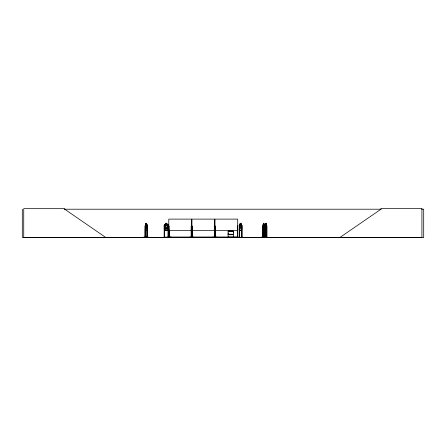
<?xml version="1.0" encoding="UTF-8"?>
<svg xmlns="http://www.w3.org/2000/svg" width="446" height="446" viewBox="0 0 446 446"><rect width="100%" height="100%" fill="white"/><g stroke="black" fill="none" stroke-linecap="round" stroke-linejoin="round"><path stroke-width="0.67" d="M228.129 234.228L228.129 231.613L233.448 231.613L233.442 234.228L228.129 234.228L228.135 232.924M233.442 232.924L233.442 231.613M171.593 237.172L164.646 237.088M189.556 237.172L193.815 237.155M212.642 237.172L216.907 237.155M264.322 230.264L264.573 228.921M264.339 230.309L264.556 228.915M260.955 237.328L268.799 237.356L260.943 237.356M263.051 237.378L262.867 226.022M263.134 237.35L263.157 229.361M147.041 230.309L147.28 228.921M143.222 237.172L149.075 237.172M146.907 237.35L146.935 230.03M241.548 230.309L241.894 228.921M237.562 237.172L243.588 237.383M168.393 228.921L167.913 230.309L164.63 230.309L164.2 228.921M262.845 237.383L262.833 225.169L263.441 224.672M262.872 225.169L263.056 224.672M265.236 224.672L265.047 237.383M164.128 237.172L164.2 225.169L164.646 224.672L165.644 224.672M168.387 226.022L168.003 226.022L167.958 237.383L167.958 236.971L168.432 236.971L168.449 237.383L168.571 237.032L237.751 236.971L237.824 237.356M168.733 237.328L168.794 219.114L191.529 219.114L191.529 237.383M191.891 237.166L191.763 226.022L191.144 226.022L191.144 237.383M191.825 237.378L191.981 219.114L214.716 219.114L214.771 237.383L214.972 219.114L237.701 219.114L237.701 237.383M214.677 237.378L214.699 226.022M214.911 237.328L214.849 226.022L214.325 226.022L214.331 237.383M145.435 230.309L145.441 224.672M239.201 237.383L239.173 225.169L239.491 224.672M239.307 237.383L239.508 224.717M145.942 224.717L145.591 225.185L145.591 227.794L145.942 228.915L146.595 228.915L146.946 225.185L146.617 223.273L145.881 223.273L145.903 224.717L145.942 223.318L146.595 223.318M240.099 224.717L239.647 225.185L239.647 227.794L240.099 228.915L240.935 228.915L241.381 227.794L240.963 223.273L240.065 223.273L240.132 224.717M340.042 237.383L380.984 209.207L380.984 208.377L421.922 208.377L421.922 237.383L22.3 237.383L22.3 209.207M165.644 224.717L164.948 225.185L164.948 227.794L165.644 228.915L166.949 228.915L167.651 227.794L167.651 225.185L166.949 224.717M64.157 209.207L381.196 209.207M421.609 209.207L423.7 209.207L423.7 237.623L23.738 237.623L23.738 208.672L64.681 208.672L64.681 209.207L105.618 237.383M166.949 223.318L165.644 223.318L165.644 230.309M240.099 223.318L240.968 223.318M263.419 223.318L263.987 223.318M265.599 223.318L266.173 223.318M265.693 223.552L266.033 223.552L265.693 224.02M145.402 224.672L145.92 224.672M146.578 224.672L147.074 224.672L147.297 225.185L147.275 237.383M166.949 224.672L167.902 224.672L168.393 225.163L168.488 237.35M239.457 224.672L240.104 224.672M263.965 224.672L264.556 225.185L264.517 237.383M265.626 224.672L265.013 225.169L265.231 230.309M266.15 224.672L266.758 225.163L266.758 237.383M145.413 224.717L147.063 224.717L147.319 225.163M239.469 224.717L241.565 224.717M263.023 224.717L264.366 224.717M265.203 224.717L266.552 224.717M145.223 225.169L145.173 237.383M241.542 224.672L241.894 225.163L241.866 237.383M264.573 225.163L264.333 224.672M165.644 225.185L166.949 225.185M146.935 226.022L147.252 226.022M164.217 226.022L164.602 226.022L164.557 237.383M168.794 226.022L169.179 226.022L169.224 237.383M191.981 226.022L192.365 226.022L192.365 237.383M214.972 226.022L215.357 226.022L215.401 237.383M237.707 226.022L237.317 226.022L237.322 237.383M239.19 226.022L239.552 226.022M265.047 226.022L265.219 237.383M165.644 227.794L166.949 227.794M145.223 228.921L145.396 230.309L147.08 230.309M266.714 228.921L266.518 230.309L265.192 230.309M145.413 230.264L147.063 230.264M164.663 230.264L167.88 230.264M239.469 230.264L241.565 230.264M263.023 230.264L264.366 230.264M265.203 230.264L266.552 230.264M241.587 230.309L239.446 230.309L239.201 228.915L239.485 230.309M264.378 230.309L263.006 230.309L262.85 228.915L263.051 230.309M168.794 230.482L191.529 230.482M191.981 230.482L214.716 230.482M214.972 230.482L237.701 230.482M228.129 231.089L233.448 231.089M228.09 231.273L233.481 231.273M228.09 231.435L233.481 231.435M228.09 234.406L233.481 234.406M228.09 234.568L233.481 234.568M145.006 236.971L145.396 236.971L145.385 237.383L145.363 226.022L145.039 226.022L145.039 237.383M146.901 236.971L147.291 236.971M164.173 236.971L164.646 236.971L164.646 237.383M239.162 236.971L239.58 236.971M241.587 236.971L242.005 236.971M262.828 236.971L263.19 236.971M264.366 236.971L264.729 236.971M265.013 236.971L265.376 236.971M266.546 236.971L266.909 236.971M228.135 237.2L233.442 237.2M260.955 237.172L268.771 237.383M214.961 237.356L215.017 236.971M191.596 237.35L191.613 219.114M168.348 225.185L167.88 224.717L164.663 224.717L164.245 225.191L164.245 228.915M266.608 237.35L266.58 226.022L266.875 226.022L266.875 237.383M241.894 225.163L241.576 224.672L240.963 224.672L240.996 223.273M266.128 224.717L266.413 227.794L266.128 228.915L265.599 228.915L265.32 227.794L265.582 223.273L266.19 223.273L266.19 224.672M266.513 224.672L266.686 237.378M266.15 223.273L266.173 224.717M265.626 223.273L265.643 224.717M265.337 230.03L265.359 237.383M265.147 236.971L265.147 237.383M264.695 237.383L264.69 226.022L264.4 226.022L264.383 237.383M264.595 236.971L264.595 237.383M264.495 236.971L264.495 237.383M263.001 230.03L262.984 237.383M241.966 237.383L241.977 226.022L241.615 226.022L241.587 237.383M241.827 225.185L241.827 228.915M241.777 236.971L241.816 237.383M241.732 230.03L241.704 237.383M239.552 228.692L239.58 237.383M239.441 226.022L239.469 237.383M239.374 236.971L239.351 237.383M237.272 236.971L237.2 237.383M236.369 237.032L236.369 237.383M235.17 237.032L235.17 237.383M234.345 237.032L234.345 237.383M215.312 236.971L215.295 237.383M214.465 237.032L214.465 237.383M214.286 236.971L214.286 237.383M192.41 236.971L192.41 237.383M192.265 237.032L192.265 237.383M191.434 237.032L191.434 237.383M170.361 237.032L170.361 237.383M169.558 236.971L169.575 237.383L169.536 230.125M169.385 230.125L169.385 237.383M169.341 236.971L169.341 237.383M169.134 236.971L169.134 237.383M168.839 236.971L168.839 237.383M166.949 230.309L166.994 223.273L165.6 223.273L165.6 224.672M164.262 236.971L164.262 237.383M147.147 236.971L147.147 237.383M147.063 226.022L147.124 237.383M147.041 236.971L147.041 237.383M146.578 223.273L146.556 224.717M145.234 230.03L145.257 237.383M264.227 227.794L263.948 228.915L263.419 228.915L263.134 227.794L263.396 223.273L264.01 223.273L264.227 227.794M146.478 223.552L146.059 223.552L146.059 224.02L146.478 224.02L146.478 223.552M166.715 223.552L165.879 223.552L165.879 224.02L166.715 224.02L166.715 223.552M240.784 223.552L240.243 223.552L240.243 224.02L240.784 224.02L240.784 223.552M263.854 223.552L263.514 224.02L263.854 223.552M146.595 225.185L145.942 225.185L145.942 227.794L146.595 227.794L146.595 225.185M240.935 225.185L240.099 225.185L240.099 227.794L240.935 227.794L240.935 225.185M263.948 225.185L263.419 225.185L263.419 227.794L263.948 227.794L263.948 225.185M266.128 225.185L265.599 225.185L265.599 227.794L266.128 227.794L266.128 225.185M233.448 234.752L228.129 234.752L228.129 237.272L233.453 237.272L233.448 234.752"/></g></svg>
